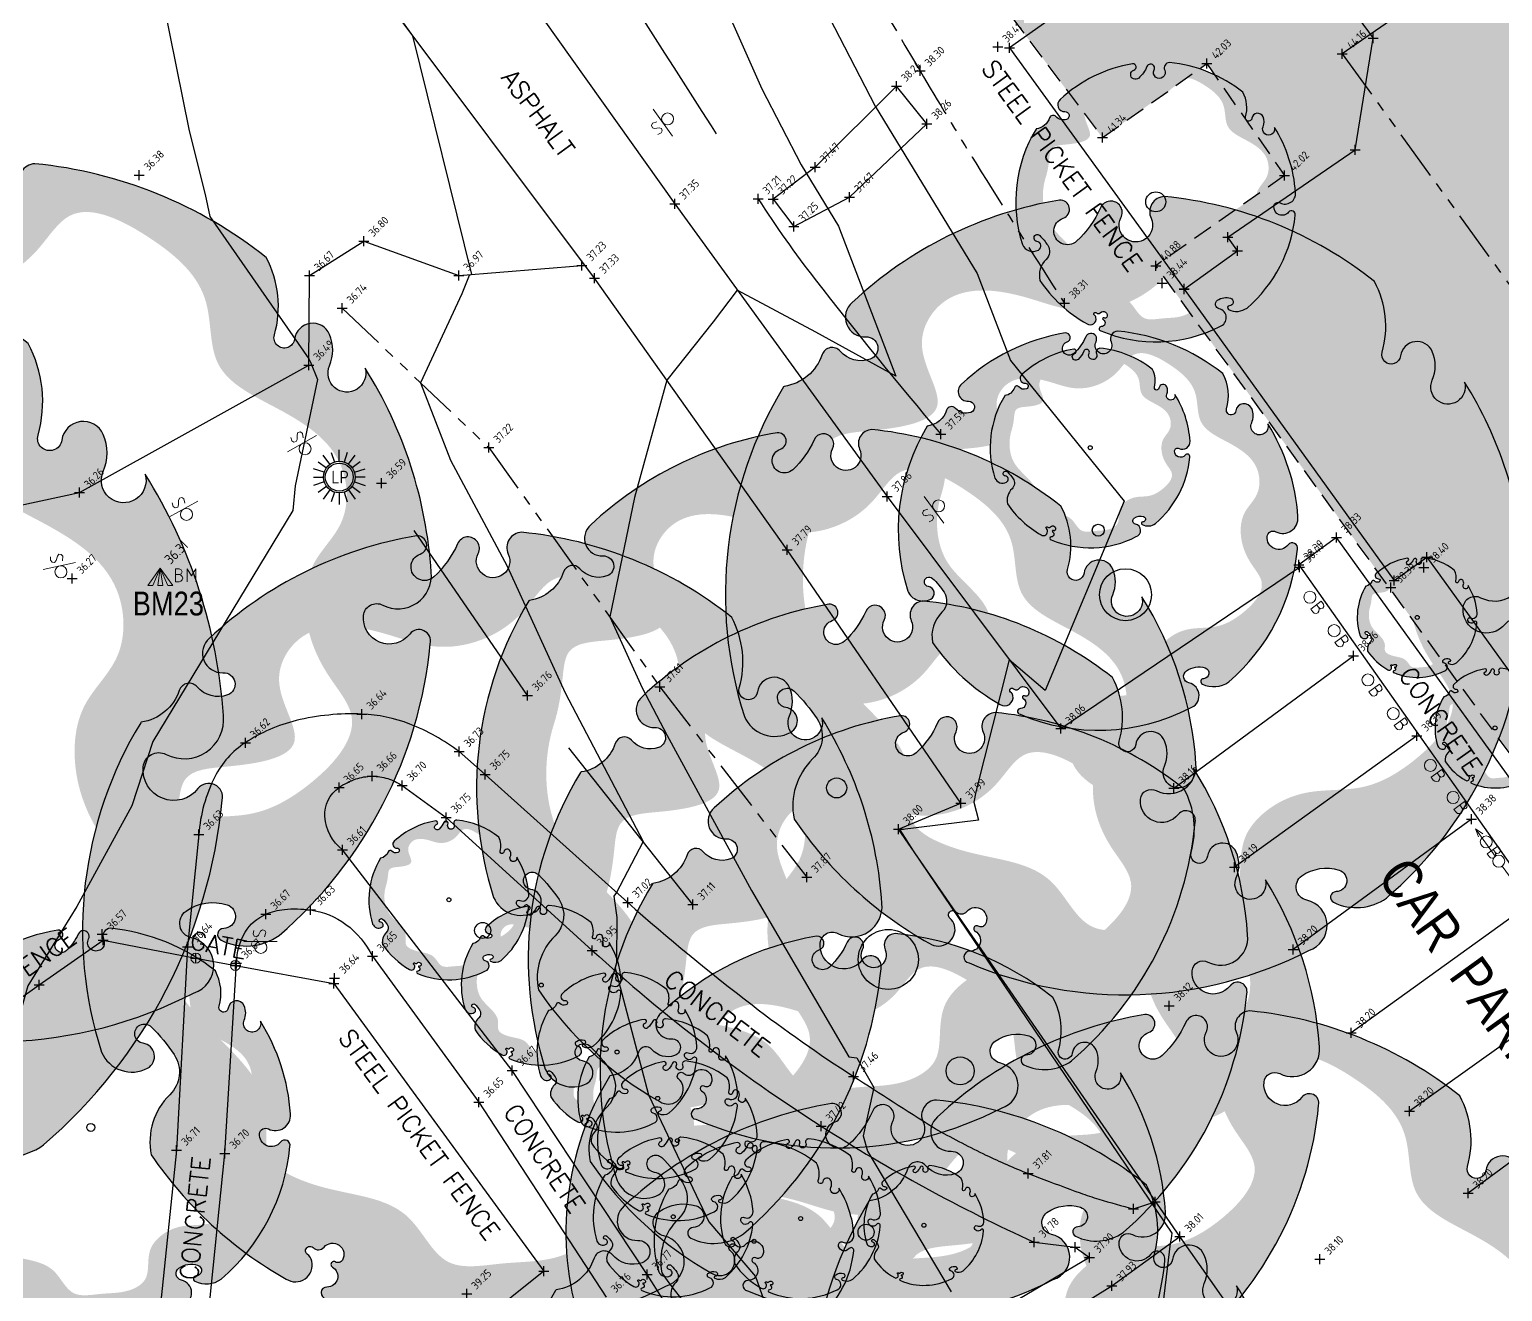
# Model space of a CAD drawing. Header units: metres. Extents: x 246075 to 247503, y 7418632 to 7419642.
# Drawn here: x 246767.93 to 246804.74, y 7418902.1 to 7418933.64 of the extents above; entities that cross this region are included whole.
import ezdxf
from ezdxf.enums import TextEntityAlignment as Align

# ---------------------------------------------------------------- set-up
doc = ezdxf.new("R2010")
doc.units = ezdxf.units.M
for name, pattern in [('DASHDOT', [10, 5, -2.5, 0, -2.5]), ('DASHED', [0.75, 0.5, -0.25]), ('PHANTOM', [2.5, 1.25, -0.25, 0.25, -0.25, 0.25, -0.25])]:
    doc.linetypes.add(name, pattern=pattern)
for name, color, linetype in [('-TEXT', 7, 'Continuous'), ('017_NAIL-L', 8, 'Continuous'), ('102_TOP_OF_BANK', 37, 'PHANTOM'), ('102_TOP_OF_BANK-L', 37, 'PHANTOM'), ('102_TOP_OF_BANK-S', 37, 'PHANTOM'), ('103_TOE_OF_BATTER', 37, 'DASHDOT'), ('103_TOE_OF_BATTER-L', 37, 'DASHDOT'), ('103_TOE_OF_BATTER-S', 37, 'DASHDOT'), ('104_EXISTING_SURFACE-L', 35, 'Continuous'), ('104_EXISTING_SURFACE-S', 35, 'Continuous'), ('201_SINGLE_TREE-H', 63, 'Continuous'), ('201_SINGLE_TREE-S', 96, 'Continuous'), ('403_EDGE_OF_BITUMEN', 8, 'Continuous'), ('403_EDGE_OF_BITUMEN-L', 8, 'Continuous'), ('403_EDGE_OF_BITUMEN-S', 8, 'Continuous'), ('405_EDGE_FORMATION', 33, 'Continuous'), ('405_EDGE_FORMATION-L', 33, 'Continuous'), ('405_EDGE_FORMATION-S', 33, 'Continuous'), ('410_PEDESTRIAN_PATH', 32, 'Continuous'), ('410_PEDESTRIAN_PATH-L', 32, 'Continuous'), ('410_PEDESTRIAN_PATH-S', 32, 'Continuous'), ('418_LANE_LINE_SOLID', 53, 'Continuous'), ('418_LANE_LINE_SOLID-L', 53, 'Continuous'), ('418_LANE_LINE_SOLID-S', 53, 'Continuous'), ('601_HOUSE', 229, 'BUILDING2'), ('601_HOUSE-S', 229, 'BUILDING2'), ('636_STAIRS_OR_STEPS', 45, 'Continuous'), ('636_STAIRS_OR_STEPS-L', 45, 'Continuous'), ('636_STAIRS_OR_STEPS-S', 45, 'Continuous'), ('639_ROOF_RIDGE', 253, 'PHANTOM'), ('639_ROOF_RIDGE-L', 253, 'PHANTOM'), ('639_ROOF_RIDGE-S', 253, 'PHANTOM'), ('640_EAVES', 227, 'Continuous'), ('642_ROOF_GUTTER', 155, 'DASHED'), ('642_ROOF_GUTTER-L', 153, 'Continuous'), ('642_ROOF_GUTTER-S', 153, 'Continuous'), ('903_FENCE', 24, 'FENCELINE'), ('903_FENCE-S', 24, 'Continuous'), ('904_GATE', 22, 'Continuous'), ('EX-BENCHMARK', 7, 'Continuous'), ('EX-BENCHMARK_(SLS)', 8, 'Continuous'), ('EX-BOLLARD_(SLS)', 89, 'Continuous'), ('EX-BUILDING_LINE', 150, 'Continuous'), ('EX-GATE_(SLS)', 22, 'Continuous'), ('EX-PARKING_SIGN_(SLS)', 89, 'Continuous'), ('EX-TRAFFIC_SIGN_(SLS)', 89, 'Continuous'), ('Surface_Contours_Major', 4, 'Continuous'), ('Surface_Contours_Minor', 253, 'Continuous')]:
    doc.layers.add(name, color=color, linetype=linetype)
for name, color, linetype, true_color in [('419_EDGE_OF_CONCRETE', 7, 'Continuous', 0xff4100), ('419_EDGE_OF_CONCRETE-L', 7, 'Continuous', 0xff4100), ('419_EDGE_OF_CONCRETE-S', 7, 'Continuous', 0xff4100), ('EX-LIGHT_(SLS)', 7, 'Continuous', 0xffa500)]:
    doc.layers.add(name, color=color, linetype=linetype, true_color=true_color)
doc.styles.add('BOLD', font='ARIALN.TTF')
doc.styles.add('ISO', font='iso.shx')
doc.styles.add('ISO18', font='iso.shx')
doc.styles.add('ISO2.5', font='isocp.shx', dxfattribs={"height": 2.5})
doc.styles.get("Standard").update_dxf_attribs({"font": 'SIMPLEX.shx'})
doc.linetypes.add('BUILDING2', pattern='A,0.25,["/",ISO18,S=0.15,R=180,X=0,Y=0],0', length=0.25)
doc.linetypes.add('FENCELINE', pattern='A,0.5,-0.2,["/",Standard,S=0.1,R=0,X=0,Y=-0.05],-0.25', length=0.95)

# ---------------------------------------------------------------- blocks, each defined once
blk = doc.blocks.new('BM')
at = {"color": 0, "linetype": 'Continuous', "lineweight": 13}
for p, q in [((0, 0), (-0.31, -0.437)), ((-0.186, -0.437), (0, 0)), ((0, 0), (-0.062, -0.437)), ((0, 0), (0.186, -0.437)), ((0.31, -0.437), (0, 0)), ((0, 0), (0.062, -0.437)), ((0.472, -0.017), (0.383, -0.017)), ((0.383, -0.017), (0.383, -0.339)), ((0.472, -0.161), (0.383, -0.161)), ((0.383, -0.161), (0.389, -0.161)), ((0.383, -0.339), (0.472, -0.339)), ((0.383, -0.339), (0.389, -0.339)), ((0.522, -0.039), (0.472, -0.017)), ((0.472, -0.161), (0.522, -0.139)), ((0.516, -0.172), (0.472, -0.161)), ((0.472, -0.339), (0.516, -0.327)), ((0.549, -0.206), (0.516, -0.172)), ((0.516, -0.327), (0.549, -0.294)), ((0.544, -0.089), (0.522, -0.039)), ((0.522, -0.139), (0.544, -0.089)), ((0.56, -0.25), (0.549, -0.206)), ((0.549, -0.294), (0.56, -0.25)), ((0.671, -0.339), (0.671, -0.017)), ((0.671, -0.017), (0.776, -0.194)), ((0.776, -0.194), (0.887, -0.017)), ((0.887, -0.017), (0.887, -0.339)), ((-0.31, -0.437), (-0.186, -0.437)), ((-0.062, -0.437), (0.062, -0.437)), ((0.186, -0.437), (0.31, -0.437))]:
    blk.add_line(p, q, dxfattribs=at)
blk = doc.blocks.new('CROSS')
at = {"color": 0, "linetype": 'Continuous'}
for p, q in [((-0.5, 0), (0.5, 0)), ((0, -0.5), (0, 0.5))]:
    blk.add_line(p, q, dxfattribs=at)
blk = doc.blocks.new('SP')
at = {"color": 0, "linetype": 'Continuous', "lineweight": 13}
for p, q in [((0.15, 0.423), (0.15, -0.406)), ((0.28, 0.165), (0.263, 0.104)), ((0.263, 0.104), (0.302, 0.059)), ((0.335, 0.192), (0.28, 0.165)), ((0.302, 0.059), (0.401, 0.004)), ((0.424, 0.176), (0.335, 0.192)), ((0.401, 0.004), (0.407, 0.004)), ((0.44, -0.04), (0.401, 0.004)), ((0.401, 0.004), (0.407, 0.004)), ((0.263, -0.096), (0.368, -0.129)), ((0.368, -0.129), (0.424, -0.101)), ((0.368, -0.129), (0.374, -0.129)), ((0.424, -0.101), (0.44, -0.04))]:
    blk.add_line(p, q, dxfattribs=at)
blk.add_circle((0, 0), 0.15, dxfattribs=at)
blk = doc.blocks.new('LP')
at = {"layer": 'EX-LIGHT_(SLS)', "color": 0}
for p, q in [((-0.524, 0.381), (-0.32, 0.233)), ((-0.233, 0.32), (-0.4, 0.551)), ((-0.2, 0.616), (-0.122, 0.377)), ((0, 0.396), (0, 0.681)), ((0.2, 0.616), (0.122, 0.377)), ((0.233, 0.32), (0.4, 0.551)), ((0.524, 0.381), (0.32, 0.233)), ((-0.377, 0.122), (-0.647, 0.21)), ((-0.647, 0), (-0.396, 0)), ((0.377, 0.122), (0.647, 0.21)), ((-0.377, -0.122), (-0.647, -0.21)), ((-0.32, -0.233), (-0.524, -0.381)), ((-0.233, -0.32), (-0.4, -0.551)), ((0.233, -0.32), (0.4, -0.551)), ((0.32, -0.233), (0.524, -0.381)), ((0.377, -0.122), (0.647, -0.21)), ((0.647, 0), (0.396, 0)), ((-0.122, -0.377), (-0.2, -0.616)), ((0, -0.396), (0, -0.681)), ((0.122, -0.377), (0.2, -0.616))]:
    blk.add_line(p, q, dxfattribs=at)
for radius in [0.396, 0.349]:
    blk.add_circle((0, 0), radius, dxfattribs=at)
at = {"layer": 'EX-LIGHT_(SLS)', "color": 0, "style": 'ISO'}
blk.add_text('LP', height=0.315, dxfattribs=at).set_placement((0.02, 0), align=Align.MIDDLE_CENTER)
blk = doc.blocks.new('201T')
at = {"layer": '201_SINGLE_TREE-S'}
blk.add_circle((0, 0), 0.5, dxfattribs=at)
blk = doc.blocks.new('201C')
at = {"layer": '201_SINGLE_TREE-H', "transparency": 33554534}
h = blk.add_hatch(color=256, dxfattribs=at)
h.paths.add_polyline_path([(-0.3717, -0.3344, 0.222926), (0.0196, -0.4996, 0.770799), (0.0439, -0.4417, -0.650302), (0.0511, -0.4116, -0.234737), (0.0964, -0.4247, -0.847312), (0.0816, -0.4475, 0.78443), (0.0732, -0.4583, 0.276934), (0.1352, -0.4813, 0.193599), (0.4309, -0.2536, 0.800435), (0.4144, -0.2337, -0.75216), (0.3757, -0.1925, -0.528914), (0.4006, -0.1909, 0.594112), (0.4663, -0.1804, 0.123805), (0.4962, 0.0616, -1.41759), (0.4607, 0.0811, 0.206906), (0.4758, 0.1133, 0.759729), (0.4374, 0.1252, -1.073307), (0.4187, 0.1392, 0.194379), (0.4474, 0.2231, 0.144612), (0.2544, 0.4304, 0.53339), (0.2277, 0.4128, -1.592592), (0.1939, 0.4293, 1.030038), (0.1758, 0.4513, -0.10361), (0.1314, 0.4262, -1.238487), (0.1282, 0.4593, 0.884725), (0.1336, 0.4818, 0.147549), (-0.1551, 0.4753, 0.71725), (-0.1579, 0.4291, -0.864032), (-0.1646, 0.4015, -0.310704), (-0.1946, 0.4266, 0.58143), (-0.2167, 0.4321, -0.281558), (-0.2766, 0.4162), (-0.2775, 0.4159, 0.217121), (-0.4959, 0.0634), (-0.4959, 0.0634, 0.440011), (-0.4522, 0.021, 0.723973), (-0.4442, 0.0516, -1.384648), (-0.4262, 0.0659, -0.051107), (-0.4149, 0.0223, -0.361502), (-0.441, -0.0208, 0.256822), (-0.4937, -0.0791, 0.116166), (-0.4065, -0.2911, 0.67803), (-0.3682, -0.2843, 0.170035), (-0.3696, -0.274, -1.054701), (-0.3596, -0.2696, 0.431903), (-0.3468, -0.2749, -0.910728), (-0.3329, -0.2993, -0.42046), (-0.3418, -0.2976, 1.007885), (-0.3479, -0.3018, -0.766634), (-0.3646, -0.3216, 0.938602), (-0.3717, -0.3344)])
edge = h.paths.add_edge_path(flags=16)
edge.add_spline(control_points=[(-0.3177, 0.2468), (-0.303, 0.2628), (-0.2856, 0.2893), (-0.256, 0.3411), (-0.1928, 0.3155), (-0.0921, 0.286), (-0.1162, 0.3941), (-0.0359, 0.4462), (0.0392, 0.3985), (0.1028, 0.3299), (0.1957, 0.3214), (0.2784, 0.3804), (0.3442, 0.2961), (0.3785, 0.2147), (0.3303, 0.1307), (0.3915, 0.0592), (0.4378, -0.0139), (0.4055, -0.0919), (0.3459, -0.1091), (0.3102, -0.1666), (0.3057, -0.2282), (0.3286, -0.3091), (0.2408, -0.3447), (0.1647, -0.3496), (0.103, -0.3142), (0.0463, -0.3153), (0.0047, -0.3356), (-0.0139, -0.3682), (-0.0327, -0.4069), (-0.0927, -0.4151), (-0.1463, -0.3868), (-0.23, -0.3665), (-0.2245, -0.2773), (-0.2864, -0.2294), (-0.3344, -0.1941), (-0.3737, -0.1409), (-0.3276, -0.0866), (-0.344, -0.0009), (-0.3866, 0.0828), (-0.3665, 0.1796), (-0.3359, 0.2271), (-0.3177, 0.2468)], knot_values=[0, 0, 0, 0, 0.064972, 0.101243, 0.15652, 0.245586, 0.324463, 0.387907, 0.486094, 0.554514, 0.671826, 0.728629, 0.823661, 0.919885, 0.989953, 1.075257, 1.171704, 1.23593, 1.293575, 1.346478, 1.426142, 1.479146, 1.570817, 1.644481, 1.712561, 1.774901, 1.807, 1.846291, 1.885582, 1.928182, 2.007036, 2.074591, 2.151638, 2.226455, 2.293426, 2.340744, 2.397548, 2.47317, 2.587294, 2.673595, 2.754259, 2.754259, 2.754259, 2.754259], degree=3, periodic=0)
at = {"layer": '201_SINGLE_TREE-S'}
blk.add_lwpolyline([(-0.3717, -0.3344, 0.222926), (0.0196, -0.4996, 0.770799), (0.0439, -0.4417, -0.650302), (0.0511, -0.4116, -0.234737), (0.0964, -0.4247, -0.847312), (0.0816, -0.4475, 0.78443), (0.0732, -0.4583, 0.276934), (0.1352, -0.4813, 0.193599), (0.4309, -0.2536, 0.800435), (0.4144, -0.2337, -0.75216), (0.3757, -0.1925, -0.528914), (0.4006, -0.1909, 0.594112), (0.4663, -0.1804, 0.123805), (0.4962, 0.0616, -1.41759), (0.4607, 0.0811, 0.206906), (0.4758, 0.1133, 0.759729), (0.4374, 0.1252, -1.073307), (0.4187, 0.1392, 0.194379), (0.4474, 0.2231, 0.144612), (0.2544, 0.4304, 0.53339), (0.2277, 0.4128, -1.592592), (0.1939, 0.4293, 1.030038), (0.1758, 0.4513, -0.10361), (0.1314, 0.4262, -1.238487), (0.1282, 0.4593, 0.884725), (0.1336, 0.4818, 0.147549), (-0.1551, 0.4753, 0.71725), (-0.1579, 0.4291, -0.864032), (-0.1646, 0.4015, -0.310704), (-0.1946, 0.4266, 0.58143), (-0.2167, 0.4321, -0.281558), (-0.2766, 0.4162), (-0.2775, 0.4159, 0.217121), (-0.4959, 0.0634), (-0.4959, 0.0634, 0.440011), (-0.4522, 0.021, 0.723973), (-0.4442, 0.0516, -1.384648), (-0.4262, 0.0659, -0.051107), (-0.4149, 0.0223, -0.361502), (-0.441, -0.0208, 0.256822), (-0.4937, -0.0791, 0.116166), (-0.4065, -0.2911, 0.67803), (-0.3682, -0.2843, 0.170035), (-0.3696, -0.274, -1.054701), (-0.3596, -0.2696, 0.431903), (-0.3468, -0.2749, -0.910728), (-0.3329, -0.2993, -0.42046), (-0.3418, -0.2976, 1.007885), (-0.3479, -0.3018, -0.766634), (-0.3646, -0.3216, 0.938602), (-0.3717, -0.3344)], format="xyb", dxfattribs=at)
blk = doc.blocks.new('GATE')
at = {"color": 0, "linetype": 'Continuous', "lineweight": 13}
blk.add_circle((0, 0), 0.125, dxfattribs=at)
blk = doc.blocks.new('PS')
at = {"color": 0, "linetype": 'Continuous', "lineweight": 13}
for p, q in [((-1, 0), (-0.788, 0.076)), ((-1, 0), (-0.788, -0.055)), ((-0.15, 0), (-1, 0)), ((0.15, 0), (1, 0)), ((1, 0), (0.782, 0.076)), ((1, 0), (0.782, -0.062))]:
    blk.add_line(p, q, dxfattribs=at)
blk.add_circle((0, 0), 0.15, dxfattribs=at)
blk = doc.blocks.new('BOLR')
at = {"color": 0, "linetype": 'Continuous', "lineweight": 13}
for p, q in [((0.339, 0.168), (0.251, 0.168)), ((0.251, 0.168), (0.251, -0.159)), ((0.339, 0.024), (0.251, 0.024)), ((0.251, 0.024), (0.256, 0.024)), ((0.395, 0.146), (0.339, 0.168)), ((0.339, 0.024), (0.395, 0.04)), ((0.384, 0.007), (0.339, 0.024)), ((0.417, -0.026), (0.384, 0.007)), ((0.411, 0.096), (0.395, 0.146)), ((0.395, 0.04), (0.411, 0.096)), ((0.251, -0.159), (0.339, -0.159)), ((0.251, -0.159), (0.256, -0.159)), ((0.339, -0.159), (0.384, -0.148)), ((0.384, -0.148), (0.417, -0.115)), ((0.433, -0.07), (0.417, -0.026)), ((0.417, -0.115), (0.433, -0.07))]:
    blk.add_line(p, q, dxfattribs=at)
blk.add_circle((0, 0), 0.15, dxfattribs=at)
blk = doc.blocks.new('A')
at = {"layer": '-TEXT'}
blk.add_text('ASPHALT', height=0.45, dxfattribs=at).set_placement((-0.053, -0.242), align=Align.CENTER)
blk = doc.blocks.new('C')
at = {"layer": '-TEXT'}
blk.add_text('CONCRETE', height=0.45, dxfattribs=at).set_placement((-0.001, -0.23), align=Align.CENTER)

msp = doc.modelspace()

# ---------------------------------------------------------------- hatches: boundary and pattern name
at = {"layer": 'EX-BUILDING_LINE'}
h = msp.add_hatch(color=9, dxfattribs=at)
h.dxf.hatch_style = 1
edge = h.paths.add_edge_path()
edge.add_line((246809.962, 7418909.627), (246814.509, 7418912.957))
edge.add_line((246805.423, 7418915.817), (246809.962, 7418909.627))
edge.add_line((246805.489, 7418915.013), (246809.909, 7418918.211))
edge.add_line((246805.372, 7418914.925), (246805.489, 7418915.013))
edge.add_line((246805.372, 7418914.925), (246796.078, 7418927.734))
edge.add_line((246799.298, 7418929.985), (246796.078, 7418927.734))
edge.add_line((246797.354, 7418932.784), (246799.298, 7418929.985))
edge.add_line((246794.746, 7418930.934), (246797.354, 7418932.784))
edge.add_line((246788.879, 7418938.739), (246794.746, 7418930.934))
edge.add_line((246792.264, 7418941.152), (246789.01, 7418938.816))
edge.add_line((246793.47, 7418948.927), (246792.264, 7418941.152))
edge.add_line((246790.012, 7418953.81), (246793.47, 7418948.927))
edge.add_line((246802.5, 7418962.909), (246790.012, 7418953.81))
edge.add_line((246802.5, 7418962.909), (246815.999, 7418944.281))
edge.add_line((246815.999, 7418944.281), (246808.984, 7418938.734))
edge.add_line((246812.974, 7418941.86), (246818.723, 7418933.925))
edge.add_line((246818.723, 7418933.925), (246806.475, 7418925.106))
edge.add_line((246812.544, 7418935.159), (246823.311, 7418921.168))
edge.add_line((246823.311, 7418921.168), (246813.244, 7418913.682))
edge.add_line((246809.97, 7418919.147), (246814.509, 7418912.957))
h = msp.add_hatch(color=9, dxfattribs=at)
h.dxf.hatch_style = 1
h.paths.add_polyline_path([(246802.5, 7418962.909), (246790.012, 7418953.81), (246793.47, 7418948.927), (246792.264, 7418941.152), (246789.01, 7418938.816), (246788.879, 7418938.739), (246794.746, 7418930.934), (246797.354, 7418932.784), (246799.298, 7418929.985), (246796.078, 7418927.734), (246805.372, 7418914.925), (246805.489, 7418915.013), (246805.831, 7418915.261), (246805.423, 7418915.817), (246809.97, 7418919.147), (246813.719, 7418914.035), (246823.311, 7418921.168), (246813.087, 7418922.671), (246808.478, 7418919.279), (246804.883, 7418924.241), (246806.341, 7418925.291), (246800.739, 7418933.029), (246808.984, 7418938.734), (246815.999, 7418944.281)])
h.paths.add_polyline_path([(246812.961, 7418941.879), (246808.984, 7418938.734), (246800.739, 7418933.029), (246806.341, 7418925.291), (246806.475, 7418925.106), (246818.723, 7418933.925)], flags=17)
h.paths.add_polyline_path([(246815.358, 7418931.503), (246806.475, 7418925.106), (246806.341, 7418925.291), (246804.883, 7418924.241), (246808.478, 7418919.279), (246813.087, 7418922.671), (246823.311, 7418921.168)], flags=17)
h.paths.add_polyline_path([(246809.909, 7418918.211), (246805.831, 7418915.261), (246809.962, 7418909.627), (246814.509, 7418912.957), (246813.719, 7418914.035), (246813.244, 7418913.682)])

# ---------------------------------------------------------------- linework, layer by layer
at = {"layer": '102_TOP_OF_BANK'}
msp.add_lwpolyline([(246799.97, 7418968.044, -0.010418), (246797.583, 7418964.548, -0.020241), (246796.246, 7418962.827, -0.000643), (246792.863, 7418958.831, -0.0028), (246792.081, 7418957.919, -0.009599), (246790.131, 7418955.757, 0.008406), (246787.898, 7418953.294, 0.035605), (246786.649, 7418951.646, 0.036503), (246785.674, 7418949.879, 0.07695), (246785.295, 7418948.551, 0.036629), (246785.149, 7418945.668, 0.043366), (246785.618, 7418941.382, 0.074684), (246786.467, 7418939.017, 0.007897), (246787.201, 7418937.704, 0.002009), (246790.188, 7418932.6, 0.005716), (246791.581, 7418930.303, 0.003704), (246793.797, 7418926.798)], format="xyb", dxfattribs=at)
msp.add_lwpolyline([(246775.747, 7418926.671), (246779.413, 7418923.188), (246783.684, 7418917.212), (246787.357, 7418912.448)], dxfattribs=at)
at = {"layer": '103_TOE_OF_BATTER'}
for points in [[(246705.485, 7418928.476, 0.000003), (246706.202, 7418917.809, 0.000938)], [(246783.383, 7418959.858, 0.059683), (246780.996, 7418957.56, 0.039851), (246778.176, 7418953.488, 0.052731), (246776.676, 7418950.133, 0.10118), (246776.457, 7418948.216, 0.055531), (246776.967, 7418945.689, 0.042632), (246778.258, 7418942.594, 0.005309), (246780.302, 7418938.773, 0.00993), (246781.456, 7418936.764, 0.006349), (246782.401, 7418935.238, 0.001645), (246786.141, 7418929.405, 0.0216), (246787.568, 7418927.391, 0.010702), (246790.705, 7418923.522)]]:
    msp.add_lwpolyline(points, format="xyb", dxfattribs=at)
msp.add_lwpolyline([(246784.514, 7418911.765), (246780.376, 7418916.993), (246776.731, 7418922.296)], dxfattribs=at)
at = {"layer": '403_EDGE_OF_BITUMEN'}
for p, q in [((246779.1, 7418936.263), (246784.057, 7418929.276)), ((246782.056, 7418927.418), (246776.343, 7418935.049)), ((246784.057, 7418929.276), (246789.365, 7418921.966)), ((246786.871, 7418920.633), (246782.056, 7418927.418)), ((246789.365, 7418921.966), (246793.704, 7418916.163)), ((246791.21, 7418914.301), (246786.871, 7418920.633)), ((246793.704, 7418916.163), (246799.67, 7418920.202)), ((246789.647, 7418913.654), (246791.21, 7418914.301)), ((246796.68, 7418903.469), (246789.647, 7418913.654)), ((246799.3, 7418899.742), (246796.68, 7418903.469))]:
    msp.add_line(p, q, dxfattribs=at)
at = {"layer": '405_EDGE_FORMATION'}
for p, q in [((246774.932, 7418927.489), (246776.29, 7418928.346)), ((246776.29, 7418928.346), (246778.662, 7418927.49)), ((246778.662, 7418927.49), (246781.74, 7418927.735)), ((246774.912, 7418925.249), (246774.932, 7418927.489)), ((246769.182, 7418922.064), (246774.912, 7418925.249)), ((246763.985, 7418920.944), (246769.182, 7418922.064))]:
    msp.add_line(p, q, dxfattribs=at)
at = {"layer": '410_PEDESTRIAN_PATH'}
for p, q in [((246778.67, 7418915.588), (246779.323, 7418915.017)), ((246777.247, 7418914.739), (246778.35, 7418913.94)), ((246782.883, 7418911.817), (246779.323, 7418915.017)), ((246778.35, 7418913.94), (246781.999, 7418910.617)), ((246772.165, 7418913.517), (246771.883, 7418910.713)), ((246780, 7418907.619), (246775.754, 7418913.135)), ((246771.883, 7418910.713), (246771.609, 7418905.629)), ((246772.816, 7418905.549), (246773.111, 7418910.305)), ((246776.502, 7418910.478), (246779.163, 7418906.832)), ((246783.373, 7418902.522), (246780, 7418907.619)), ((246779.163, 7418906.832), (246782.348, 7418901.955)), ((246771.609, 7418905.629), (246770.998, 7418899.701)), ((246772.197, 7418899.51), (246772.816, 7418905.549)), ((246795.519, 7418904.16), (246796.065, 7418904.34)), ((246793.043, 7418903.328), (246794.065, 7418903.202)), ((246794.983, 7418902.236), (246796.68, 7418903.469)), ((246794.42, 7418902.948), (246787.907, 7418899.107)), ((246794.065, 7418903.202), (246794.42, 7418902.948)), ((246784.987, 7418899.974), (246783.373, 7418902.522)), ((246786.752, 7418897.165), (246794.983, 7418902.236))]:
    msp.add_line(p, q, dxfattribs=at)
for points in [[(246778.67, 7418915.588, 0.070881), (246777.439, 7418916.278, 0.081828), (246776.24, 7418916.528, 0.070988), (246774.597, 7418916.364, 0.084917), (246773.329, 7418915.812, 0.131105), (246772.567, 7418914.961, 0.099134), (246772.165, 7418913.517)], [(246775.754, 7418913.135, -0.217903), (246775.317, 7418913.966, -0.25853), (246775.669, 7418914.691, -0.071253), (246776.089, 7418914.905, -0.081825), (246776.496, 7418914.973, -0.076355), (246776.885, 7418914.915, -0.074794), (246777.247, 7418914.739)], [(246782.883, 7418911.817, 0.0165), (246785.99, 7418909.257, 0.021403), (246788.528, 7418907.471, 0.000884), (246790.514, 7418906.202, 0.014544), (246790.637, 7418906.128, 0.014978), (246791.835, 7418905.507, 0.017544), (246792.89, 7418905.044, 0.005407), (246793.152, 7418904.943, 0.001375), (246794.19, 7418904.559, 0.015005), (246794.655, 7418904.404, 0.00819), (246795.519, 7418904.16)], [(246773.111, 7418910.305, -0.132935), (246773.327, 7418911.076, -0.157044), (246773.84, 7418911.526, -0.078765), (246774.303, 7418911.646, -0.057472), (246774.956, 7418911.633, -0.127613), (246775.843, 7418911.271, -0.118236), (246776.502, 7418910.478)], [(246781.999, 7418910.617, 0.021116), (246784.765, 7418908.303, 0.021116), (246787.716, 7418906.23, 0.017768), (246790.328, 7418904.684, 0.017768), (246793.043, 7418903.328)]]:
    msp.add_lwpolyline(points, format="xyb", dxfattribs=at)
at = {"layer": '418_LANE_LINE_SOLID'}
for p, q in [((246796.529, 7418914.672), (246801.018, 7418917.982)), ((246802.604, 7418915.98), (246798.044, 7418912.699)), ((246803.965, 7418913.901), (246799.513, 7418910.643)), ((246805.463, 7418911.803), (246800.96, 7418908.565)), ((246806.929, 7418909.82), (246802.418, 7418906.601)), ((246808.347, 7418907.838), (246803.888, 7418904.553))]:
    msp.add_line(p, q, dxfattribs=at)
at = {"layer": '419_EDGE_OF_CONCRETE'}
for p, q in [((246800.598, 7418920.94), (246799.654, 7418920.259)), ((246806.338, 7418912.96), (246800.598, 7418920.94)), ((246799.654, 7418920.259), (246805.346, 7418912.19))]:
    msp.add_line(p, q, dxfattribs=at)
at = {"layer": '601_HOUSE'}
for p, q in [((246799.849, 7418935.702), (246801.508, 7418933.418)), ((246801.066, 7418930.63), (246801.508, 7418933.418)), ((246797.879, 7418928.443), (246801.066, 7418930.63)), ((246798.122, 7418928.106), (246797.879, 7418928.443)), ((246796.788, 7418927.144), (246798.122, 7418928.106)), ((246796.788, 7418927.144), (246802.04, 7418919.864)), ((246802.04, 7418919.864), (246802.849, 7418920.449)), ((246802.849, 7418920.449), (246806.154, 7418915.868))]:
    msp.add_line(p, q, dxfattribs=at)
at = {"layer": '636_STAIRS_OR_STEPS'}
for p, q in [((246787.567, 7418930.194), (246789.599, 7418932.22)), ((246790.356, 7418931.276), (246789.599, 7418932.22)), ((246788.428, 7418929.45), (246790.356, 7418931.276)), ((246787.567, 7418930.194), (246786.518, 7418929.395)), ((246786.518, 7418929.395), (246787.037, 7418928.714)), ((246787.037, 7418928.714), (246788.428, 7418929.45))]:
    msp.add_line(p, q, dxfattribs=at)
at = {"layer": '639_ROOF_RIDGE'}
msp.add_line((246800.739, 7418933.029), (246806.475, 7418925.106), dxfattribs=at)
at = {"layer": '640_EAVES'}
msp.add_line((246808.984, 7418938.734), (246800.739, 7418933.029), dxfattribs=at)
at = {"layer": '642_ROOF_GUTTER'}
for p, q in [((246788.879, 7418938.739), (246794.746, 7418930.934)), ((246794.746, 7418930.934), (246797.354, 7418932.784)), ((246797.354, 7418932.784), (246799.298, 7418929.985)), ((246799.298, 7418929.985), (246796.078, 7418927.734)), ((246805.372, 7418914.925), (246796.078, 7418927.734))]:
    msp.add_line(p, q, dxfattribs=at)
at = {"layer": '903_FENCE'}
for p, q in [((246793.638, 7418934.04), (246792.423, 7418933.18)), ((246792.423, 7418933.18), (246796.786, 7418927.153)), ((246768.18, 7418909.757), (246769.776, 7418910.873)), ((246769.776, 7418910.873), (246772.093, 7418910.428)), ((246773.079, 7418910.246), (246775.543, 7418909.798)), ((246765.649, 7418907.974), (246768.18, 7418909.757)), ((246775.543, 7418909.798), (246780.791, 7418902.606)), ((246780.791, 7418902.606), (246778.803, 7418901.017))]:
    msp.add_line(p, q, dxfattribs=at)
at = {"layer": '904_GATE'}
msp.add_line((246772.093, 7418910.428), (246773.079, 7418910.246), dxfattribs=at)
at = {"layer": 'Surface_Contours_Major'}
for points, elevation in [([(246786.395, 7418936.9), (246789.069, 7418931.718), (246791.616, 7418927.541), (246792.445, 7418925.367), (246795.289, 7418921.851), (246793.314, 7418917.12), (246792.415, 7418917.886), (246791.584, 7418914.582), (246791.536, 7418914.325), (246791.647, 7418913.876), (246789.681, 7418913.632), (246790.02, 7418913.113), (246796.478, 7418903.553), (246796.465, 7418903.42), (246796.441, 7418903.295), (246796.205, 7418901.355)], 38), ([(246777.274, 7418933.806), (246777.502, 7418933.479), (246778.983, 7418927.516), (246778.921, 7418927.485), (246778.742, 7418927.028), (246777.707, 7418924.809), (246778.457, 7418922.871), (246779.874, 7418920.22), (246781.318, 7418917.056), (246783.266, 7418913.342), (246782.685, 7418912.225), (246782.604, 7418912.067), (246782.538, 7418911.978), (246782.609, 7418911.447), (246782.602, 7418910.326), (246782.571, 7418910.178), (246783.4, 7418907.008), (246784.908, 7418903.834), (246786.076, 7418902.472), (246786.492, 7418901.292)], 37)]:
    msp.add_lwpolyline(points, dxfattribs=dict(at, elevation=elevation))
at = {"layer": 'Surface_Contours_Minor'}
for points, elevation in [([(246783.735, 7418937.789), (246786.234, 7418932.155), (246787.215, 7418930.253), (246788.149, 7418928.721), (246789.58, 7418924.972), (246787.586, 7418926.07), (246785.622, 7418927.121), (246785.016, 7418926.329), (246783.865, 7418924.869), (246783.055, 7418921.941), (246782.436, 7418918.959), (246783.246, 7418917.183), (246783.869, 7418915.995), (246785.978, 7418912.117), (246788.413, 7418907.96), (246788.611, 7418907.934), (246789.031, 7418907.191), (246788.769, 7418905.989), (246788.873, 7418905.6), (246790.966, 7418902.084)], 37.5), ([(246770.788, 7418936.721), (246771.921, 7418931.107), (246772.322, 7418929.514), (246772.44, 7418928.959), (246774.913, 7418925.407), (246774.955, 7418925.323), (246775.135, 7418924.887), (246774.577, 7418922.23), (246774.516, 7418921.614), (246771.846, 7418917.219), (246771.017, 7418915.84), (246770.49, 7418914.232), (246769.116, 7418911.72), (246767.895, 7418909.733), (246766.857, 7418906.097), (246765.897, 7418903.653), (246765.83, 7418903.503), (246765.396, 7418902.963)], 36.5)]:
    msp.add_lwpolyline(points, dxfattribs=dict(at, elevation=elevation))

# ---------------------------------------------------------------- block references
at = {"layer": '-TEXT'}
for name, p, rotation in [('A', (246780.688, 7418931.508), 306.8174657627209), ('C', (246803.203, 7418916.358), 304.6394633741194), ('C', (246785.118, 7418909.052), 322.4130865825812), ('C', (246780.808, 7418905.424), 303.4948005495145), ('C', (246772.064, 7418903.928), 84.14030095524528)]:
    msp.add_blockref(name, p, dxfattribs=dict(at, rotation=rotation))
at = {"layer": '102_TOP_OF_BANK-S', "xscale": 0.25, "yscale": 0.25, "zscale": 0.25}
for p in [(246790.188, 7418932.6), (246793.797, 7418926.798), (246775.747, 7418926.671), (246779.413, 7418923.188), (246783.684, 7418917.212), (246787.357, 7418912.448)]:
    msp.add_blockref('CROSS', p, dxfattribs=at)
at = {"layer": '103_TOE_OF_BATTER-S', "xscale": 0.25, "yscale": 0.25, "zscale": 0.25}
for p in [(246786.141, 7418929.405), (246790.705, 7418923.522), (246776.731, 7418922.296), (246780.376, 7418916.993), (246784.514, 7418911.765)]:
    msp.add_blockref('CROSS', p, dxfattribs=at)
at = {"layer": '104_EXISTING_SURFACE-S', "xscale": 0.25, "yscale": 0.25, "zscale": 0.25}
for p in [(246792.131, 7418933.203), (246770.677, 7418929.998), (246796.236, 7418927.297), (246802.781, 7418920.194), (246769.001, 7418919.916), (246801.952, 7418919.689), (246769.75, 7418911.024), (246775.556, 7418909.924), (246796.413, 7418909.234), (246800.178, 7418902.902)]:
    msp.add_blockref('CROSS', p, dxfattribs=at)
at = {"layer": '201_SINGLE_TREE-S', "rotation": 25}
for name, p, xscale, yscale, zscale in [('201C', (246767, 7418919.334), 22, 22, 22), ('201C', (246796.079, 7418929.329), 7, 7, 7), ('201C', (246759.811, 7418915.617), 26, 26, 26), ('201C', (246795.323, 7418919.511), 20, 20, 20), ('201T', (246796.079, 7418929.329), 0.5, 0.5, 0.5), ('201C', (246794.643, 7418921.123), 10, 10, 10), ('201C', (246788.105, 7418914.682), 18, 18, 18), ('201C', (246794.441, 7418923.184), 5, 5, 5), ('201C', (246779.259, 7418911.119), 20, 20, 20), ('201T', (246794.441, 7418923.184), 0.1, 0.1, 0.1), ('201C', (246789.396, 7418910.395), 18, 18, 18), ('201T', (246794.643, 7418921.123), 0.3, 0.3, 0.3), ('201C', (246802.613, 7418918.943), 3, 3, 3), ('201T', (246795.323, 7418919.511), 1.3, 1.3, 1.3), ('201C', (246791.191, 7418907.609), 18, 18, 18), ('201T', (246802.613, 7418918.943), 0.1, 0.1, 0.1), ('201C', (246804.557, 7418916.18), 3, 3, 3), ('201T', (246804.557, 7418916.18), 0.1, 0.1, 0.1), ('201T', (246788.105, 7418914.682), 0.5, 0.5, 0.5), ('201C', (246778.415, 7418911.887), 4, 4, 4), ('201C', (246788.839, 7418903.578), 15, 15, 15), ('201C', (246769.467, 7418906.197), 10, 10, 10), ('201C', (246780.724, 7418909.754), 4, 4, 4), ('201C', (246797.456, 7418899.157), 20, 20, 20), ('201T', (246778.415, 7418911.887), 0.1, 0.1, 0.1), ('201T', (246779.259, 7418911.119), 0.4, 0.4, 0.4), ('201T', (246789.396, 7418910.395), 1.5, 1.5, 1.5), ('201C', (246782.616, 7418908.08), 4, 4, 4), ('201C', (246789.625, 7418896.93), 20, 20, 20), ('201T', (246780.724, 7418909.754), 0.1, 0.1, 0.1), ('201C', (246783.633, 7418906.923), 4, 4, 4), ('201C', (246784.127, 7418905.868), 4, 4, 4), ('201T', (246782.616, 7418908.08), 0.1, 0.1, 0.1), ('201T', (246791.191, 7418907.609), 0.7, 0.7, 0.7), ('201C', (246811.414, 7418898.149), 14, 14, 14), ('201T', (246783.633, 7418906.923), 0.1, 0.1, 0.1), ('201C', (246784.02, 7418903.964), 4, 4, 4), ('201C', (246786.042, 7418903.351), 5, 5, 5), ('201C', (246787.204, 7418903.92), 4, 4, 4), ('201T', (246769.467, 7418906.197), 0.2, 0.2, 0.2), ('201T', (246784.127, 7418905.868), 0.1, 0.1, 0.1), ('201C', (246790.285, 7418903.75), 3, 3, 3), ('201T', (246784.02, 7418903.964), 0.1, 0.1, 0.1), ('201T', (246787.204, 7418903.92), 0.1, 0.1, 0.1), ('201T', (246788.839, 7418903.578), 0.4, 0.4, 0.4), ('201T', (246790.285, 7418903.75), 0.1, 0.1, 0.1), ('201T', (246786.042, 7418903.351), 0.1, 0.1, 0.1)]:
    msp.add_blockref(name, p, dxfattribs=dict(at, xscale=xscale, yscale=yscale, zscale=zscale))
at = {"layer": '403_EDGE_OF_BITUMEN-S', "xscale": 0.25, "yscale": 0.25, "zscale": 0.25}
for p in [(246784.057, 7418929.276), (246782.056, 7418927.418), (246789.365, 7418921.966), (246786.871, 7418920.633), (246799.67, 7418920.202), (246793.704, 7418916.163), (246778.67, 7418915.588), (246791.21, 7418914.301), (246789.647, 7418913.654), (246773.84, 7418911.526)]:
    msp.add_blockref('CROSS', p, dxfattribs=at)
at = {"layer": '405_EDGE_FORMATION-S', "xscale": 0.25, "yscale": 0.25, "zscale": 0.25}
for p in [(246776.29, 7418928.346), (246774.932, 7418927.489), (246778.662, 7418927.49), (246781.74, 7418927.735), (246774.912, 7418925.249), (246769.182, 7418922.064)]:
    msp.add_blockref('CROSS', p, dxfattribs=at)
at = {"layer": '410_PEDESTRIAN_PATH-S', "xscale": 0.25, "yscale": 0.25, "zscale": 0.25}
for p in [(246776.24, 7418916.528), (246773.329, 7418915.812), (246776.496, 7418914.973), (246779.323, 7418915.017), (246775.669, 7418914.691), (246777.247, 7418914.739), (246778.35, 7418913.94), (246772.165, 7418913.517), (246775.754, 7418913.135), (246774.956, 7418911.633), (246782.883, 7418911.817), (246771.883, 7418910.713), (246781.999, 7418910.617), (246773.111, 7418910.305), (246776.502, 7418910.478), (246780, 7418907.619), (246788.528, 7418907.471), (246779.163, 7418906.832), (246787.716, 7418906.23), (246771.609, 7418905.629), (246772.816, 7418905.549), (246792.89, 7418905.044), (246796.065, 7418904.34), (246795.519, 7418904.16), (246793.043, 7418903.328), (246794.065, 7418903.202), (246796.68, 7418903.469), (246794.42, 7418902.948), (246783.373, 7418902.522), (246794.983, 7418902.236)]:
    msp.add_blockref('CROSS', p, dxfattribs=at)
at = {"layer": '418_LANE_LINE_SOLID-S', "xscale": 0.25, "yscale": 0.25, "zscale": 0.25}
for p in [(246801.018, 7418917.982), (246802.604, 7418915.98), (246796.529, 7418914.672), (246803.965, 7418913.901), (246798.044, 7418912.699), (246799.513, 7418910.643), (246800.96, 7418908.565), (246802.418, 7418906.601), (246803.888, 7418904.553)]:
    msp.add_blockref('CROSS', p, dxfattribs=at)
at = {"layer": '419_EDGE_OF_CONCRETE-S', "xscale": 0.25, "yscale": 0.25, "zscale": 0.25}
for p in [(246800.598, 7418920.94), (246799.654, 7418920.259)]:
    msp.add_blockref('CROSS', p, dxfattribs=at)
at = {"layer": '601_HOUSE-S', "xscale": 0.25, "yscale": 0.25, "zscale": 0.25}
for p in [(246801.508, 7418933.418), (246801.066, 7418930.63), (246797.879, 7418928.443), (246798.122, 7418928.106), (246796.788, 7418927.144), (246802.849, 7418920.449), (246802.04, 7418919.864)]:
    msp.add_blockref('CROSS', p, dxfattribs=at)
at = {"layer": '636_STAIRS_OR_STEPS-S', "xscale": 0.25, "yscale": 0.25, "zscale": 0.25}
for p in [(246789.599, 7418932.22), (246790.356, 7418931.276), (246787.567, 7418930.194), (246786.518, 7418929.395), (246788.428, 7418929.45), (246787.037, 7418928.714)]:
    msp.add_blockref('CROSS', p, dxfattribs=at)
at = {"layer": '639_ROOF_RIDGE-S', "xscale": 0.25, "yscale": 0.25, "zscale": 0.25}
msp.add_blockref('CROSS', (246800.739, 7418933.029), dxfattribs=at)
at = {"layer": '642_ROOF_GUTTER-S', "xscale": 0.25, "yscale": 0.25, "zscale": 0.25}
for p in [(246797.354, 7418932.784), (246794.746, 7418930.934), (246799.298, 7418929.985), (246796.078, 7418927.734), (246778.86, 7418902.035)]:
    msp.add_blockref('CROSS', p, dxfattribs=at)
at = {"layer": '903_FENCE-S', "xscale": 0.25, "yscale": 0.25, "zscale": 0.25}
for p in [(246792.423, 7418933.18), (246796.786, 7418927.153), (246769.776, 7418910.873), (246772.093, 7418910.428), (246773.079, 7418910.246), (246768.18, 7418909.757), (246775.543, 7418909.798), (246780.791, 7418902.606)]:
    msp.add_blockref('CROSS', p, dxfattribs=at)
at = {"layer": 'EX-BENCHMARK_(SLS)'}
msp.add_blockref('BM', (246771.204, 7418920.174), dxfattribs=at)
at = {"layer": 'EX-BOLLARD_(SLS)', "lineweight": 30, "rotation": 306.3771349903033}
for p in [(246799.931, 7418919.448), (246800.537, 7418918.612), (246801.382, 7418917.381), (246802.015, 7418916.539), (246802.941, 7418915.244), (246803.51, 7418914.443), (246804.339, 7418913.331)]:
    msp.add_blockref('BOLR', p, dxfattribs=at)
at = {"layer": 'EX-GATE_(SLS)', "lineweight": 30}
for p in [(246772.093, 7418910.428), (246773.079, 7418910.246)]:
    msp.add_blockref('GATE', p, dxfattribs=at)
at = {"layer": 'EX-LIGHT_(SLS)'}
msp.add_blockref('LP', (246775.676, 7418922.45), dxfattribs=at)
at = {"layer": 'EX-PARKING_SIGN_(SLS)', "lineweight": 30, "rotation": 305.7231049191297}
msp.add_blockref('PS', (246804.649, 7418912.851), dxfattribs=at)
at = {"layer": 'EX-TRAFFIC_SIGN_(SLS)'}
for p, rotation in [((246783.881, 7418931.401), 215.3526843565714), ((246774.821, 7418923.158), 119.0663982427615), ((246771.858, 7418921.519), 119.066398228188), ((246790.652, 7418921.731), 216.7853517116785), ((246768.72, 7418920.083), 102.1582165446892), ((246773.715, 7418910.697), 90.00000000000001)]:
    msp.add_blockref('SP', p, dxfattribs=dict(at, rotation=rotation))

# ---------------------------------------------------------------- texts
at = {"layer": '-TEXT'}
for s, rotation, p in [('STEEL PICKET FENCE', 305.8998, (246793.555, 7418930.105)), ('STEEL PICKET FENCE', 35.1739, (246766.565, 7418909.021)), ('GATE', 349.5246, (246772.622, 7418910.533)), ('STEEL PICKET FENCE', 306.1161, (246777.493, 7418905.887))]:
    msp.add_text(s, height=0.45, rotation=rotation, dxfattribs=at).set_placement(p, align=Align.CENTER)
at = {"layer": '-TEXT', "style": 'BOLD'}
msp.add_text('CAR  PARK', height=1, rotation=305.7231, dxfattribs=at).set_placement((246803.394, 7418909.951), align=Align.CENTER)
at = {"layer": '017_NAIL-L', "style": 'ISO2.5'}
msp.add_text('36.31', height=0.25, rotation=45, dxfattribs=at).set_placement((246771.371, 7418920.341), align=Align.MIDDLE_LEFT)
at = {"layer": '102_TOP_OF_BANK-L', "style": 'ISO2.5'}
for s, p in [('38.30', (246790.356, 7418932.768)), ('36.74', (246775.914, 7418926.838)), ('38.31', (246793.964, 7418926.965)), ('37.22', (246779.581, 7418923.355)), ('37.61', (246783.851, 7418917.379)), ('37.87', (246787.524, 7418912.616))]:
    msp.add_text(s, height=0.2, rotation=45, dxfattribs=at).set_placement(p, align=Align.MIDDLE_LEFT)
at = {"layer": '103_TOE_OF_BATTER-L', "style": 'ISO2.5'}
for s, p in [('37.21', (246786.308, 7418929.572)), ('37.59', (246790.872, 7418923.689)), ('36.59', (246776.898, 7418922.463)), ('36.76', (246780.544, 7418917.16)), ('37.11', (246784.681, 7418911.932))]:
    msp.add_text(s, height=0.2, rotation=45, dxfattribs=at).set_placement(p, align=Align.MIDDLE_LEFT)
at = {"layer": '104_EXISTING_SURFACE-L', "style": 'ISO2.5'}
for s, p in [('38.41', (246792.298, 7418933.37)), ('36.38', (246770.845, 7418930.165)), ('38.44', (246796.404, 7418927.464)), ('38.40', (246802.949, 7418920.361)), ('36.27', (246769.169, 7418920.083)), ('38.39', (246802.119, 7418919.856)), ('36.57', (246769.918, 7418911.192)), ('36.64', (246775.723, 7418910.092)), ('38.12', (246796.58, 7418909.401)), ('38.10', (246800.345, 7418903.069))]:
    msp.add_text(s, height=0.2, rotation=45, dxfattribs=at).set_placement(p, align=Align.MIDDLE_LEFT)
at = {"layer": '403_EDGE_OF_BITUMEN-L', "style": 'ISO2.5'}
for s, p in [('37.35', (246784.224, 7418929.443)), ('37.33', (246782.223, 7418927.585)), ('37.86', (246789.533, 7418922.133)), ('37.79', (246787.038, 7418920.801)), ('38.41', (246799.838, 7418920.37)), ('38.06', (246793.871, 7418916.33)), ('36.73', (246778.838, 7418915.756)), ('37.99', (246791.377, 7418914.469)), ('38.00', (246789.814, 7418913.821)), ('36.67', (246774.007, 7418911.694))]:
    msp.add_text(s, height=0.2, rotation=45, dxfattribs=at).set_placement(p, align=Align.MIDDLE_LEFT)
at = {"layer": '405_EDGE_FORMATION-L', "style": 'ISO2.5'}
for s, p in [('36.80', (246776.457, 7418928.513)), ('37.23', (246781.907, 7418927.903)), ('36.67', (246775.099, 7418927.656)), ('36.97', (246778.829, 7418927.657)), ('36.49', (246775.08, 7418925.416)), ('36.26', (246769.349, 7418922.231))]:
    msp.add_text(s, height=0.2, rotation=45, dxfattribs=at).set_placement(p, align=Align.MIDDLE_LEFT)
at = {"layer": '410_PEDESTRIAN_PATH-L', "style": 'ISO2.5'}
for s, p in [('36.64', (246776.407, 7418916.696)), ('36.62', (246773.496, 7418915.98)), ('36.66', (246776.663, 7418915.141)), ('36.75', (246779.49, 7418915.184)), ('36.65', (246775.836, 7418914.858)), ('36.70', (246777.414, 7418914.906)), ('36.75', (246778.517, 7418914.108)), ('36.63', (246772.332, 7418913.684)), ('36.61', (246775.921, 7418913.303)), ('36.63', (246775.123, 7418911.801)), ('37.02', (246783.05, 7418911.984)), ('36.64', (246772.05, 7418910.88)), ('36.65', (246776.67, 7418910.645)), ('36.95', (246782.166, 7418910.784)), ('36.67', (246773.278, 7418910.472)), ('36.67', (246780.167, 7418907.787)), ('37.46', (246788.695, 7418907.638)), ('36.65', (246779.33, 7418907)), ('37.42', (246787.884, 7418906.397)), ('36.71', (246771.777, 7418905.796)), ('36.70', (246772.984, 7418905.716)), ('37.81', (246793.057, 7418905.211)), ('38.01', (246796.848, 7418903.636)), ('37.78', (246793.211, 7418903.495)), ('37.90', (246794.587, 7418903.116)), ('36.77', (246783.54, 7418902.689)), ('36.76', (246782.515, 7418902.122)), ('37.93', (246795.15, 7418902.403))]:
    msp.add_text(s, height=0.2, rotation=45, dxfattribs=at).set_placement(p, align=Align.MIDDLE_LEFT)
at = {"layer": '418_LANE_LINE_SOLID-L', "style": 'ISO2.5'}
for s, p in [('38.36', (246801.185, 7418918.15)), ('38.39', (246802.771, 7418916.147)), ('38.16', (246796.697, 7418914.839)), ('38.38', (246804.132, 7418914.068)), ('38.19', (246798.211, 7418912.866)), ('38.20', (246799.681, 7418910.81)), ('38.20', (246801.127, 7418908.733)), ('38.20', (246802.585, 7418906.769)), ('38.20', (246804.055, 7418904.721))]:
    msp.add_text(s, height=0.2, rotation=45, dxfattribs=at).set_placement(p, align=Align.MIDDLE_LEFT)
at = {"layer": '419_EDGE_OF_CONCRETE-L', "style": 'ISO2.5'}
for s, p in [('38.33', (246800.765, 7418921.108)), ('38.39', (246799.822, 7418920.427))]:
    msp.add_text(s, height=0.2, rotation=45, dxfattribs=at).set_placement(p, align=Align.MIDDLE_LEFT)
at = {"layer": '636_STAIRS_OR_STEPS-L', "style": 'ISO2.5'}
for s, p in [('38.24', (246789.767, 7418932.388)), ('38.26', (246790.524, 7418931.443)), ('37.47', (246787.734, 7418930.361)), ('37.22', (246786.685, 7418929.562)), ('37.67', (246788.596, 7418929.618)), ('37.25', (246787.204, 7418928.882))]:
    msp.add_text(s, height=0.2, rotation=45, dxfattribs=at).set_placement(p, align=Align.MIDDLE_LEFT)
at = {"layer": '639_ROOF_RIDGE-L', "style": 'ISO2.5'}
msp.add_text('44.16', height=0.2, rotation=45, dxfattribs=at).set_placement((246800.907, 7418933.197), align=Align.MIDDLE_LEFT)
at = {"layer": '642_ROOF_GUTTER-L', "style": 'ISO2.5'}
for s, p in [('42.03', (246797.521, 7418932.952)), ('41.34', (246794.913, 7418931.101)), ('42.02', (246799.465, 7418930.152)), ('40.88', (246796.245, 7418927.901)), ('39.25', (246779.027, 7418902.202))]:
    msp.add_text(s, height=0.2, rotation=45, dxfattribs=at).set_placement(p, align=Align.MIDDLE_LEFT)
at = {"layer": 'EX-BENCHMARK', "color": 2, "style": 'BOLD'}
msp.add_text('BM23', height=0.595, dxfattribs=at).set_placement((246771.405, 7418919.29), align=Align.MIDDLE)

doc.saveas('drawing.dxf')
